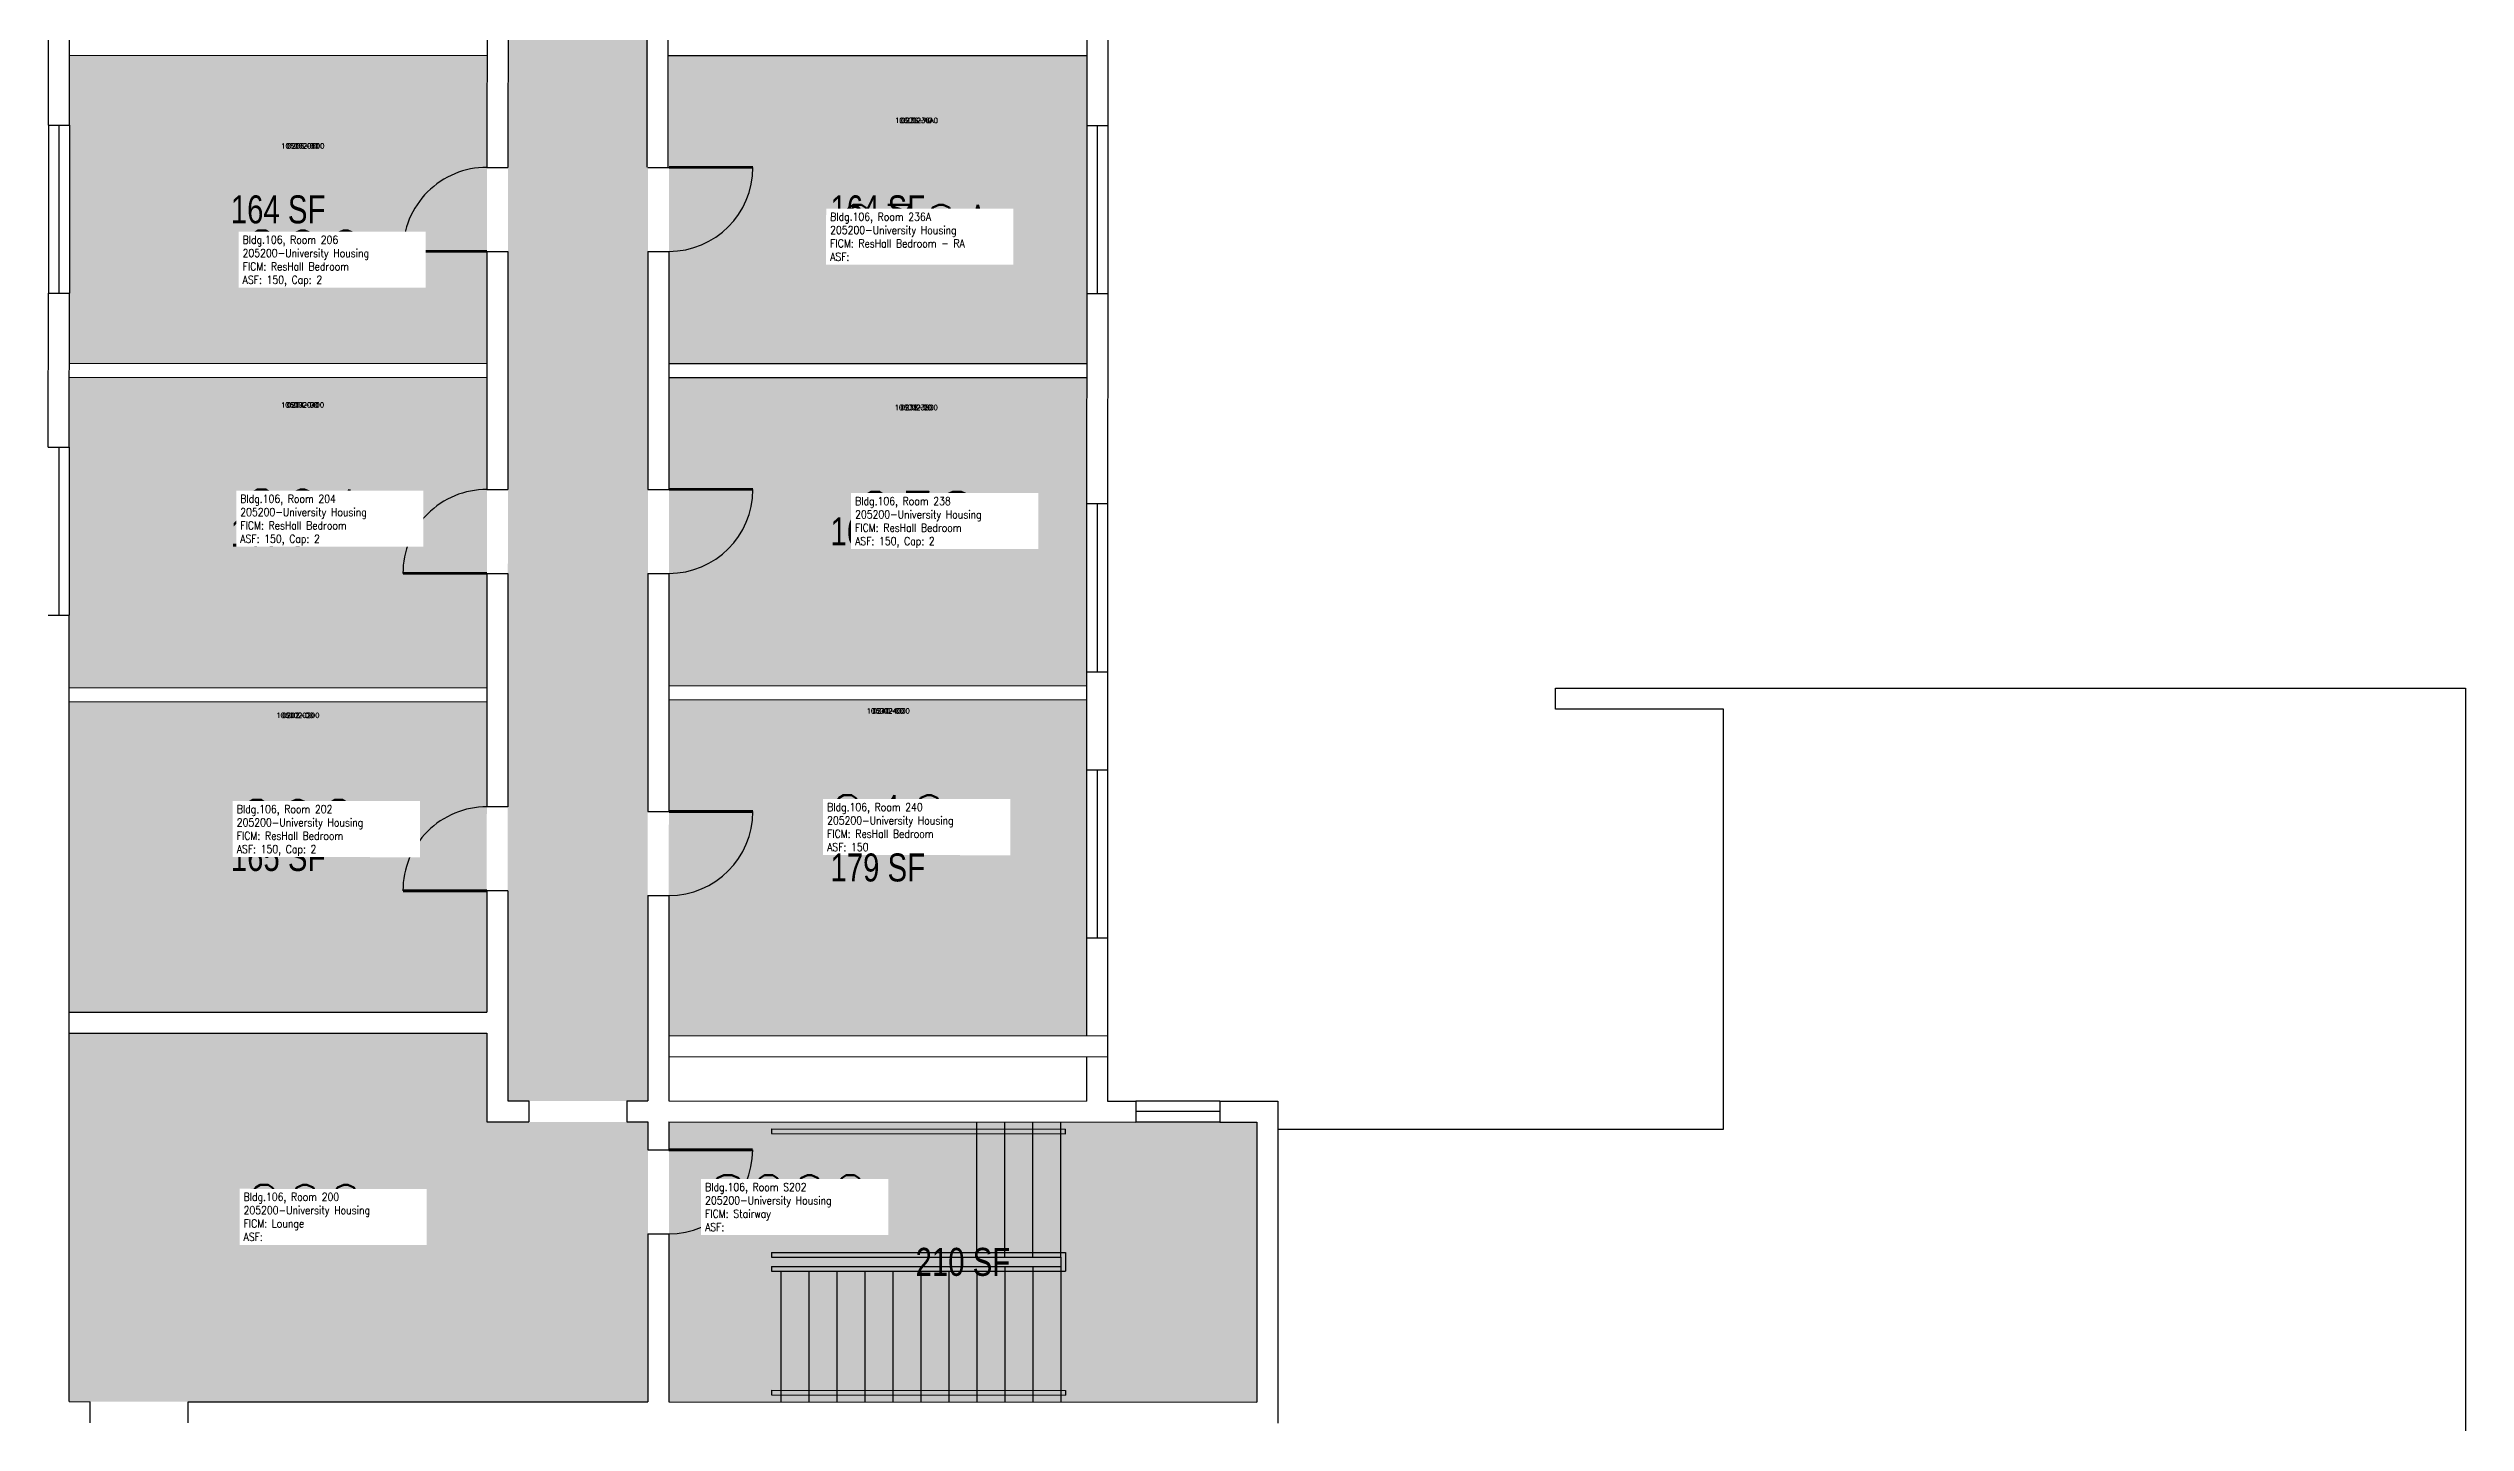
# Model space of a CAD drawing. Header units: inches. Extents: x -394 to 1225, y 0 to 3729.
# Drawn here: x 189 to 1225, y 1776 to 2365 of the extents above; entities that cross this region are included whole.
import ezdxf
from ezdxf.enums import TextEntityAlignment as Align

# ---------------------------------------------------------------- set-up
doc = ezdxf.new("R2010")
doc.units = ezdxf.units.IN
doc.header["$LTSCALE"] = 0.25
doc.header["$MEASUREMENT"] = 0
for name, color, linetype in [('A-DOOR', 2, 'CONTINUOUS'), ('A-FLOR', 3, 'CONTINUOUS'), ('A-GLAZ', 1, 'CONTINUOUS'), ('A-GLAZ-SILL', 2, 'CONTINUOUS'), ('A-IDEN-RNUM', 7, 'CONTINUOUS'), ('A-IDEN-SNUM', 4, 'CONTINUOUS'), ('A-IDEN-VNUM', 4, 'CONTINUOUS'), ('A-ROOF', 2, 'CONTINUOUS'), ('A-WALL', 5, 'CONTINUOUS'), ('AREA-TEXT', 3, 'CONTINUOUS'), ('Rooms-Category-Color', 7, 'CONTINUOUS'), ('Rooms-College-Color', 7, 'CONTINUOUS'), ('Rooms-Department-Color', 7, 'CONTINUOUS'), ('Rooms-Division-Color', 7, 'CONTINUOUS'), ('Rooms-Information', 7, 'CONTINUOUS')]:
    doc.layers.add(name, color=color, linetype=linetype)
doc.styles.add('AREA', font='arial.ttf', dxfattribs={"width": 0.75, "height": 24})
doc.styles.add('ROOMSNUMBER', font='SIMPLEX.shx', dxfattribs={"height": 0.18})
doc.styles.add('ROOMVNUMBER', font='simplex.shx', dxfattribs={"width": 0.85})

msp = doc.modelspace()

# ---------------------------------------------------------------- hatches: boundary and pattern name
at = {"layer": 'Rooms-Category-Color', "true_color": 0xadadad}
for points in [[(445.4, 1913.9), (445.4, 1942.9), (445.7, 2822.9), (454.7, 2822.9), (454.7, 2817.9), (478.7, 2817.9), (478.7, 2880.9), (454.7, 2880.9), (454.7, 2875.9), (445.7, 2875.9), (445.7, 2884.9), (457.7, 2884.9), (457.7, 2913.9), (445.7, 2913.9), (445.9, 3719.9), (385.9, 3719.9), (385.4, 1913.9), (445.4, 1913.9)], [(706.5, 1904.8), (454.5, 1904.9), (454.5, 1784.9), (706.4, 1784.8)]]:
    msp.add_hatch(color=253, dxfattribs=at).paths.add_polyline_path(points)
at = {"layer": 'Rooms-Category-Color', "true_color": 0x728ef3}
for points in [[(376.5, 2361.9), (197.6, 2362), (197.6, 2332), (197.6, 2260), (197.6, 2230), (376.5, 2229.9)], [(633.6, 2361.8), (454.5, 2361.9), (454.5, 2229.9), (633.6, 2229.8)], [(376.5, 2223.9), (197.6, 2224), (197.5, 2194), (197.5, 2122), (197.5, 2091), (376.5, 2090.9)], [(633.5, 2193.8), (633.6, 2223.8), (454.5, 2223.9), (454.5, 2091.9), (633.5, 2091.8), (633.5, 2121.8)], [(376.5, 2084.9), (197.5, 2085), (197.5, 2055), (197.5, 1983), (197.5, 1951.9), (376.4, 1951.9)], [(633.5, 2055.8), (633.5, 2085.8), (454.5, 2085.9), (454.4, 1941.9), (633.5, 1941.8), (633.5, 1983.8)], [(376.4, 1942.9), (197.5, 1942.9), (197.4, 1785), (445.5, 1784.9), (445.5, 1892.9), (445.4, 1892.9), (445.4, 1904.9), (376.4, 1904.9)]]:
    msp.add_hatch(color=171, dxfattribs=at).paths.add_polyline_path(points)
at = {"layer": 'Rooms-College-Color', "true_color": 0xadadad}
for points in [[(445.4, 1913.9), (445.4, 1942.9), (445.7, 2822.9), (454.7, 2822.9), (454.7, 2817.9), (478.7, 2817.9), (478.7, 2880.9), (454.7, 2880.9), (454.7, 2875.9), (445.7, 2875.9), (445.7, 2884.9), (457.7, 2884.9), (457.7, 2913.9), (445.7, 2913.9), (445.9, 3719.9), (385.9, 3719.9), (385.4, 1913.9), (445.4, 1913.9)], [(376.5, 2361.9), (197.6, 2362), (197.6, 2332), (197.6, 2260), (197.6, 2230), (376.5, 2229.9)], [(633.6, 2361.8), (454.5, 2361.9), (454.5, 2229.9), (633.6, 2229.8)], [(376.5, 2223.9), (197.6, 2224), (197.5, 2194), (197.5, 2122), (197.5, 2091), (376.5, 2090.9)], [(633.5, 2193.8), (633.6, 2223.8), (454.5, 2223.9), (454.5, 2091.9), (633.5, 2091.8), (633.5, 2121.8)], [(376.5, 2084.9), (197.5, 2085), (197.5, 2055), (197.5, 1983), (197.5, 1951.9), (376.4, 1951.9)], [(633.5, 2055.8), (633.5, 2085.8), (454.5, 2085.9), (454.4, 1941.9), (633.5, 1941.8), (633.5, 1983.8)], [(376.4, 1942.9), (197.5, 1942.9), (197.4, 1785), (445.5, 1784.9), (445.5, 1892.9), (445.4, 1892.9), (445.4, 1904.9), (376.4, 1904.9)], [(706.5, 1904.8), (454.5, 1904.9), (454.5, 1784.9), (706.4, 1784.8)]]:
    msp.add_hatch(color=253, dxfattribs=at).paths.add_polyline_path(points)
at = {"layer": 'Rooms-Department-Color', "true_color": 0xacacac}
for points in [[(445.4, 1913.9), (445.4, 1942.9), (445.7, 2822.9), (454.7, 2822.9), (454.7, 2817.9), (478.7, 2817.9), (478.7, 2880.9), (454.7, 2880.9), (454.7, 2875.9), (445.7, 2875.9), (445.7, 2884.9), (457.7, 2884.9), (457.7, 2913.9), (445.7, 2913.9), (445.9, 3719.9), (385.9, 3719.9), (385.4, 1913.9), (445.4, 1913.9)], [(706.5, 1904.8), (454.5, 1904.9), (454.5, 1784.9), (706.4, 1784.8)]]:
    msp.add_hatch(color=253, dxfattribs=at).paths.add_polyline_path(points)
at = {"layer": 'Rooms-Department-Color', "true_color": 0x604aed}
for points in [[(376.5, 2361.9), (197.6, 2362), (197.6, 2332), (197.6, 2260), (197.6, 2230), (376.5, 2229.9)], [(633.6, 2361.8), (454.5, 2361.9), (454.5, 2229.9), (633.6, 2229.8)], [(376.5, 2223.9), (197.6, 2224), (197.5, 2194), (197.5, 2122), (197.5, 2091), (376.5, 2090.9)], [(633.5, 2193.8), (633.6, 2223.8), (454.5, 2223.9), (454.5, 2091.9), (633.5, 2091.8), (633.5, 2121.8)], [(376.5, 2084.9), (197.5, 2085), (197.5, 2055), (197.5, 1983), (197.5, 1951.9), (376.4, 1951.9)], [(633.5, 2055.8), (633.5, 2085.8), (454.5, 2085.9), (454.4, 1941.9), (633.5, 1941.8), (633.5, 1983.8)], [(376.4, 1942.9), (197.5, 1942.9), (197.4, 1785), (445.5, 1784.9), (445.5, 1892.9), (445.4, 1892.9), (445.4, 1904.9), (376.4, 1904.9)]]:
    msp.add_hatch(color=173, dxfattribs=at).paths.add_polyline_path(points)
at = {"layer": 'Rooms-Division-Color', "true_color": 0xadadad}
for points in [[(445.4, 1913.9), (445.4, 1942.9), (445.7, 2822.9), (454.7, 2822.9), (454.7, 2817.9), (478.7, 2817.9), (478.7, 2880.9), (454.7, 2880.9), (454.7, 2875.9), (445.7, 2875.9), (445.7, 2884.9), (457.7, 2884.9), (457.7, 2913.9), (445.7, 2913.9), (445.9, 3719.9), (385.9, 3719.9), (385.4, 1913.9), (445.4, 1913.9)], [(706.5, 1904.8), (454.5, 1904.9), (454.5, 1784.9), (706.4, 1784.8)]]:
    msp.add_hatch(color=253, dxfattribs=at).paths.add_polyline_path(points)
at = {"layer": 'Rooms-Division-Color', "true_color": 0x604aed}
for points in [[(376.5, 2361.9), (197.6, 2362), (197.6, 2332), (197.6, 2260), (197.6, 2230), (376.5, 2229.9)], [(633.6, 2361.8), (454.5, 2361.9), (454.5, 2229.9), (633.6, 2229.8)], [(376.5, 2223.9), (197.6, 2224), (197.5, 2194), (197.5, 2122), (197.5, 2091), (376.5, 2090.9)], [(633.5, 2193.8), (633.6, 2223.8), (454.5, 2223.9), (454.5, 2091.9), (633.5, 2091.8), (633.5, 2121.8)], [(376.5, 2084.9), (197.5, 2085), (197.5, 2055), (197.5, 1983), (197.5, 1951.9), (376.4, 1951.9)], [(633.5, 2055.8), (633.5, 2085.8), (454.5, 2085.9), (454.4, 1941.9), (633.5, 1941.8), (633.5, 1983.8)], [(376.4, 1942.9), (197.5, 1942.9), (197.4, 1785), (445.5, 1784.9), (445.5, 1892.9), (445.4, 1892.9), (445.4, 1904.9), (376.4, 1904.9)]]:
    msp.add_hatch(color=173, dxfattribs=at).paths.add_polyline_path(points)

# ---------------------------------------------------------------- linework, layer by layer
at = {"layer": 'A-DOOR', "const_width": 1.2}
for points in [[(454.5, 2313.9), (490.5, 2313.9)], [(376.5, 2277.9), (340.5, 2277.9)], [(454.5, 2175.9), (490.5, 2175.9)], [(376.5, 2139.9), (340.5, 2139.9)], [(454.5, 2037.9), (490.5, 2037.9)], [(376.5, 2003.9), (340.5, 2003.9)], [(454.4, 1892.9), (490.4, 1892.9)]]:
    msp.add_lwpolyline(points, dxfattribs=at)
at = {"layer": 'A-DOOR'}
for centre, start, end in [((376.5, 2277.9), 89.9858, 179.9858), ((454.5, 2313.9), 269.9858, 359.9858), ((376.5, 2139.9), 89.9858, 179.9858), ((454.5, 2175.9), 269.9858, 359.9858), ((376.5, 2003.9), 89.9858, 179.9858), ((454.5, 2037.9), 269.9858, 359.9858), ((454.4, 1892.9), 269.9858, 359.9858)]:
    msp.add_arc(centre, 36, start, end, dxfattribs=at)
at = {"layer": 'A-FLOR'}
for p, q in [((498.4, 1901.9), (624.4, 1901.8)), ((498.4, 1901.9), (498.4, 1899.9)), ((498.4, 1899.9), (624.4, 1899.8)), ((586.4, 1848.8), (586.4, 1904.9)), ((598.4, 1846.9), (598.4, 1904.9)), ((610.4, 1846.9), (610.4, 1904.8)), ((622.4, 1846.9), (622.4, 1904.8)), ((624.4, 1899.8), (624.4, 1901.8)), ((498.4, 1848.9), (624.4, 1848.9)), ((498.4, 1848.9), (498.4, 1846.9)), ((498.4, 1846.9), (622.4, 1846.9)), ((622.4, 1846.9), (622.4, 1842.9)), ((624.4, 1848.9), (624.4, 1840.9)), ((498.4, 1842.9), (622.4, 1842.9)), ((498.4, 1842.9), (498.4, 1840.9)), ((498.4, 1840.9), (624.4, 1840.9)), ((502.4, 1840.9), (502.4, 1784.9)), ((502.4, 1840.9), (592.6, 1840.9)), ((514.4, 1840.9), (514.4, 1784.9)), ((526.4, 1840.9), (526.4, 1784.9)), ((538.4, 1840.9), (538.4, 1784.9)), ((550.4, 1840.9), (550.4, 1784.9)), ((562.4, 1840.9), (562.4, 1784.9)), ((574.4, 1840.9), (574.4, 1784.9)), ((586.4, 1840.9), (586.4, 1784.9)), ((598.4, 1842.9), (598.4, 1784.9)), ((610.4, 1842.9), (610.4, 1784.8)), ((622.4, 1842.9), (622.4, 1784.8)), ((498.4, 1789.9), (624.4, 1789.8)), ((498.4, 1789.9), (498.4, 1787.9)), ((498.4, 1787.9), (624.4, 1787.8)), ((624.4, 1789.8), (624.4, 1787.8))]:
    msp.add_line(p, q, dxfattribs=at)
at = {"layer": 'A-GLAZ'}
for p, q in [((193.1, 2331.9), (193.1, 2259.9)), ((638.1, 2331.8), (638.1, 2259.8)), ((638.1, 2331.8), (638.1, 2259.8)), ((193, 2193.9), (193, 2121.9)), ((638, 2169.8), (638, 2097.8)), ((638, 2055.8), (638, 1983.8)), ((690.6, 1909.3), (654.5, 1909.3))]:
    msp.add_line(p, q, dxfattribs=at)
at = {"layer": 'A-GLAZ-SILL'}
for p, q in [((188.6, 2332), (188.6, 2260)), ((197.6, 2332), (197.6, 2260)), ((633.6, 2331.8), (633.6, 2259.8)), ((633.6, 2331.8), (633.6, 2259.8)), ((642.6, 2331.8), (642.6, 2259.8)), ((642.6, 2331.8), (642.6, 2259.8)), ((197.5, 2194), (197.5, 2122)), ((633.5, 2169.8), (633.5, 2097.8)), ((642.5, 2169.8), (642.5, 2097.8)), ((633.5, 2055.8), (633.5, 1983.8)), ((642.5, 2055.8), (642.5, 1983.8)), ((690.6, 1913.8), (654.6, 1913.8)), ((690.6, 1904.8), (654.6, 1904.8))]:
    msp.add_line(p, q, dxfattribs=at)
at = {"layer": 'A-ROOF'}
for p, q in [((834.5, 2081.8), (834.5, 2090.8)), ((834.5, 2090.8), (1224.5, 2090.7)), ((1224.5, 2090.7), (1224.4, 1466.7)), ((906.5, 2081.8), (834.5, 2081.8)), ((906.5, 1901.8), (906.5, 2081.8)), ((715.4, 1901.8), (906.5, 1901.8))]:
    msp.add_line(p, q, dxfattribs=at)
at = {"layer": 'A-WALL'}
for p, q in [((376.6, 2415.9), (376.5, 2313.9)), ((385.6, 2415.9), (385.5, 2313.9)), ((445, 2416), (445, 2314)), ((454, 2416), (454, 2314)), ((188.6, 2332), (188.6, 2398)), ((197.6, 2332), (197.6, 2398)), ((633.6, 2397.8), (633.6, 2331.8)), ((642.6, 2397.8), (642.6, 2331.8)), ((197.6, 2362), (376.5, 2361.9)), ((454.5, 2361.9), (633.6, 2361.8)), ((188.6, 2332), (197.6, 2332)), ((633.6, 2331.8), (642.6, 2331.8)), ((633.6, 2331.8), (642.6, 2331.8)), ((376.5, 2313.9), (385.5, 2313.9)), ((445.5, 2313.9), (454.5, 2313.9)), ((376.5, 2277.9), (385.5, 2277.9)), ((376.5, 2277.9), (376.5, 2175.9)), ((385.5, 2277.9), (385.5, 2175.9)), ((445.5, 2277.9), (454.5, 2277.9)), ((445.5, 2277.9), (445.5, 2175.9)), ((454.5, 2277.9), (454.5, 2175.9)), ((188.5, 2194), (188.6, 2260)), ((188.6, 2260), (197.6, 2260)), ((197.5, 2194), (197.6, 2260)), ((633.6, 2259.8), (633.5, 2169.8)), ((633.6, 2259.8), (642.6, 2259.8)), ((633.6, 2259.8), (642.6, 2259.8)), ((642.6, 2259.8), (642.5, 2169.8)), ((197.6, 2230), (376.5, 2229.9)), ((454.5, 2229.9), (633.6, 2229.8)), ((197.6, 2224), (376.5, 2223.9)), ((454.5, 2223.9), (633.6, 2223.8)), ((188.5, 2194), (197.5, 2194)), ((376.5, 2175.9), (385.5, 2175.9)), ((445.5, 2175.9), (454.5, 2175.9)), ((633.5, 2169.8), (642.5, 2169.8)), ((376.5, 2139.9), (385.5, 2139.9)), ((376.5, 2139.9), (376.5, 2039.9)), ((385.5, 2139.9), (385.5, 2039.9)), ((445.5, 2139.9), (454.5, 2139.9)), ((445.5, 2139.9), (445.5, 2037.9)), ((454.5, 2139.9), (454.5, 2037.9)), ((188.5, 2122), (197.5, 2122)), ((197.4, 1785), (197.5, 2122)), ((633.5, 2097.8), (642.5, 2097.8)), ((633.5, 2097.8), (633.5, 2055.8)), ((642.5, 2097.8), (642.5, 2055.8)), ((197.5, 2091), (376.5, 2090.9)), ((197.5, 2085), (376.5, 2084.9)), ((454.5, 2091.9), (633.5, 2091.8)), ((454.5, 2085.9), (633.5, 2085.8)), ((633.5, 2055.8), (642.5, 2055.8)), ((385.5, 2039.9), (376.5, 2039.9)), ((445.5, 2037.9), (454.5, 2037.9)), ((376.5, 2003.9), (376.4, 1951.9)), ((385.5, 2003.9), (376.5, 2003.9)), ((385.5, 2003.9), (385.4, 1913.9)), ((445.5, 2001.9), (445.4, 1913.9)), ((445.5, 2001.9), (454.5, 2001.9)), ((454.5, 2001.9), (454.4, 1913.9)), ((633.5, 1983.8), (642.5, 1983.8)), ((633.5, 1983.8), (633.5, 1941.8)), ((642.5, 1983.8), (642.5, 1941.8)), ((197.5, 1951.9), (376.4, 1951.9)), ((197.5, 1942.9), (376.4, 1942.9)), ((376.4, 1942.9), (376.4, 1904.9)), ((454.4, 1941.9), (642.5, 1941.8)), ((642.5, 1941.8), (642.5, 1931.9)), ((454.4, 1932.9), (642.5, 1932.8)), ((454.4, 1932.9), (633.5, 1932.8)), ((633.5, 1932.8), (633.5, 1913.8)), ((642.5, 1932.8), (642.5, 1913.8)), ((385.4, 1913.9), (394.4, 1913.9)), ((394.4, 1913.9), (394.4, 1904.9)), ((436.4, 1913.9), (436.4, 1904.9)), ((436.4, 1913.9), (445.4, 1913.9)), ((454.4, 1913.9), (633.5, 1913.8)), ((642.5, 1913.8), (654.6, 1913.8)), ((654.6, 1913.8), (654.6, 1904.8)), ((690.6, 1913.8), (690.6, 1904.8)), ((690.6, 1913.8), (715.5, 1913.8)), ((715.5, 1913.8), (715.4, 1775.8)), ((376.4, 1904.9), (394.4, 1904.9)), ((436.4, 1904.9), (445.4, 1904.9)), ((445.4, 1904.9), (445.4, 1892.9)), ((454.4, 1904.9), (654.6, 1904.8)), ((454.4, 1904.9), (454.4, 1892.9)), ((690.6, 1904.8), (706.5, 1904.8)), ((706.5, 1904.8), (706.4, 1784.8)), ((445.4, 1892.9), (454.4, 1892.9)), ((445.5, 1856.9), (454.5, 1856.9)), ((445.5, 1856.9), (445.5, 1784.9)), ((454.5, 1856.9), (454.5, 1784.9)), ((197.4, 1785), (206.5, 1784.9)), ((206.5, 1775.9), (206.5, 1784.9)), ((248.5, 1775.9), (248.5, 1784.9)), ((248.5, 1784.9), (445.5, 1784.9)), ((454.5, 1784.9), (706.4, 1784.8))]:
    msp.add_line(p, q, dxfattribs=at)

# ---------------------------------------------------------------- texts
at = {"layer": 'A-IDEN-RNUM', "style": 'ROOMSNUMBER'}
for s, p in [('0236-A0', (560.6, 2334)), ('0206-00', (297.6, 2323.1)), ('0204-00', (297.5, 2212.1)), ('0238-00', (560.5, 2211)), ('0202-00', (295.5, 2079.1)), ('0240-00', (548.5, 2081)), ('S202-00', (506, 1875.3)), ('0200-00', (298.5, 1871.2))]:
    msp.add_text(s, height=2.16, rotation=359.9858, dxfattribs=at).set_placement(p, align=Align.MIDDLE)
at = {"layer": 'A-IDEN-SNUM', "style": 'ROOMSNUMBER'}
for s, p in [('10600236A0', (560.6, 2334)), ('1060020600', (297.6, 2323.1)), ('1060020400', (297.5, 2212.1)), ('1060023800', (560.5, 2211)), ('1060020200', (295.5, 2079.1)), ('1060024000', (548.5, 2081)), ('1060S20200', (506, 1875.3)), ('1060020000', (298.5, 1871.2))]:
    msp.add_text(s, height=2.16, rotation=359.9858, dxfattribs=at).set_placement(p, align=Align.MIDDLE)
at = {"layer": 'A-IDEN-VNUM', "style": 'ROOMVNUMBER', "width": 0.85}
for s, p in [('236A', (560.6, 2285.9)), ('206', (297.6, 2274.9)), ('204', (297.5, 2163.9)), ('238', (560.5, 2162.9)), ('202', (295.5, 2030.9)), ('240', (548.5, 2032.9)), ('200', (298.5, 1865.9)), ('S202', (506, 1870.1))]:
    msp.add_text(s, height=24, rotation=359.9858, dxfattribs=at).set_placement(p, align=Align.MIDDLE)
at = {"layer": 'AREA-TEXT', "style": 'AREA', "width": 0.75}
for s, p in [('164 SF', (287, 2295.9)), ('164 SF', (544, 2295.9)), ('165 SF', (287, 2157.4)), ('164 SF', (544, 2157.9)), ('165 SF', (287, 2018.4)), ('179 SF', (544, 2013.9)), ('254 SF', (321.5, 1863.9)), ('210 SF', (580.5, 1844.9))]:
    msp.add_text(s, height=12, dxfattribs=at).set_placement(p, align=Align.MIDDLE_CENTER)

# ---------------------------------------------------------------- next in the draw order: texts
at = {"layer": 'Rooms-Information', "char_height": 3.429, "width": 76.8, "attachment_point": 7, "rotation": 359.9858, "style": 'ROOMVNUMBER', "bg_fill": 3, "box_fill_scale": 1.5, "bg_fill_color": 256, "bg_fill_true_color": 13158600, "bg_fill_transparency": 0}
for s, insert in [('Bldg.106, Room 236A^M^J205200-University Housing^M^JFICM: ResHall Bedroom - RA^M^JASF: ', (523.6, 2273.9)), ('Bldg.106, Room 206^M^J205200-University Housing^M^JFICM: ResHall Bedroom^M^JASF: 150, Cap: 2', (271.8, 2262.9)), ('Bldg.106, Room 204^M^J205200-University Housing^M^JFICM: ResHall Bedroom^M^JASF: 150, Cap: 2', (270.8, 2151.9)), ('Bldg.106, Room 238^M^J205200-University Housing^M^JFICM: ResHall Bedroom^M^JASF: 150, Cap: 2', (534.3, 2150.9)), ('Bldg.106, Room 202^M^J205200-University Housing^M^JFICM: ResHall Bedroom^M^JASF: 150, Cap: 2', (269.3, 2018.9)), ('Bldg.106, Room 240^M^J205200-University Housing^M^JFICM: ResHall Bedroom^M^JASF: 150', (522.3, 2020.9)), ('Bldg.106, Room 200^M^J205200-University Housing^M^JFICM: Lounge^M^JASF: ', (272.2, 1853.9)), ('Bldg.106, Room S202^M^J205200-University Housing^M^JFICM: Stairway^M^JASF: ', (470, 1858.1))]:
    msp.add_mtext(s, dxfattribs=dict(at, insert=insert))

doc.saveas('drawing.dxf')
